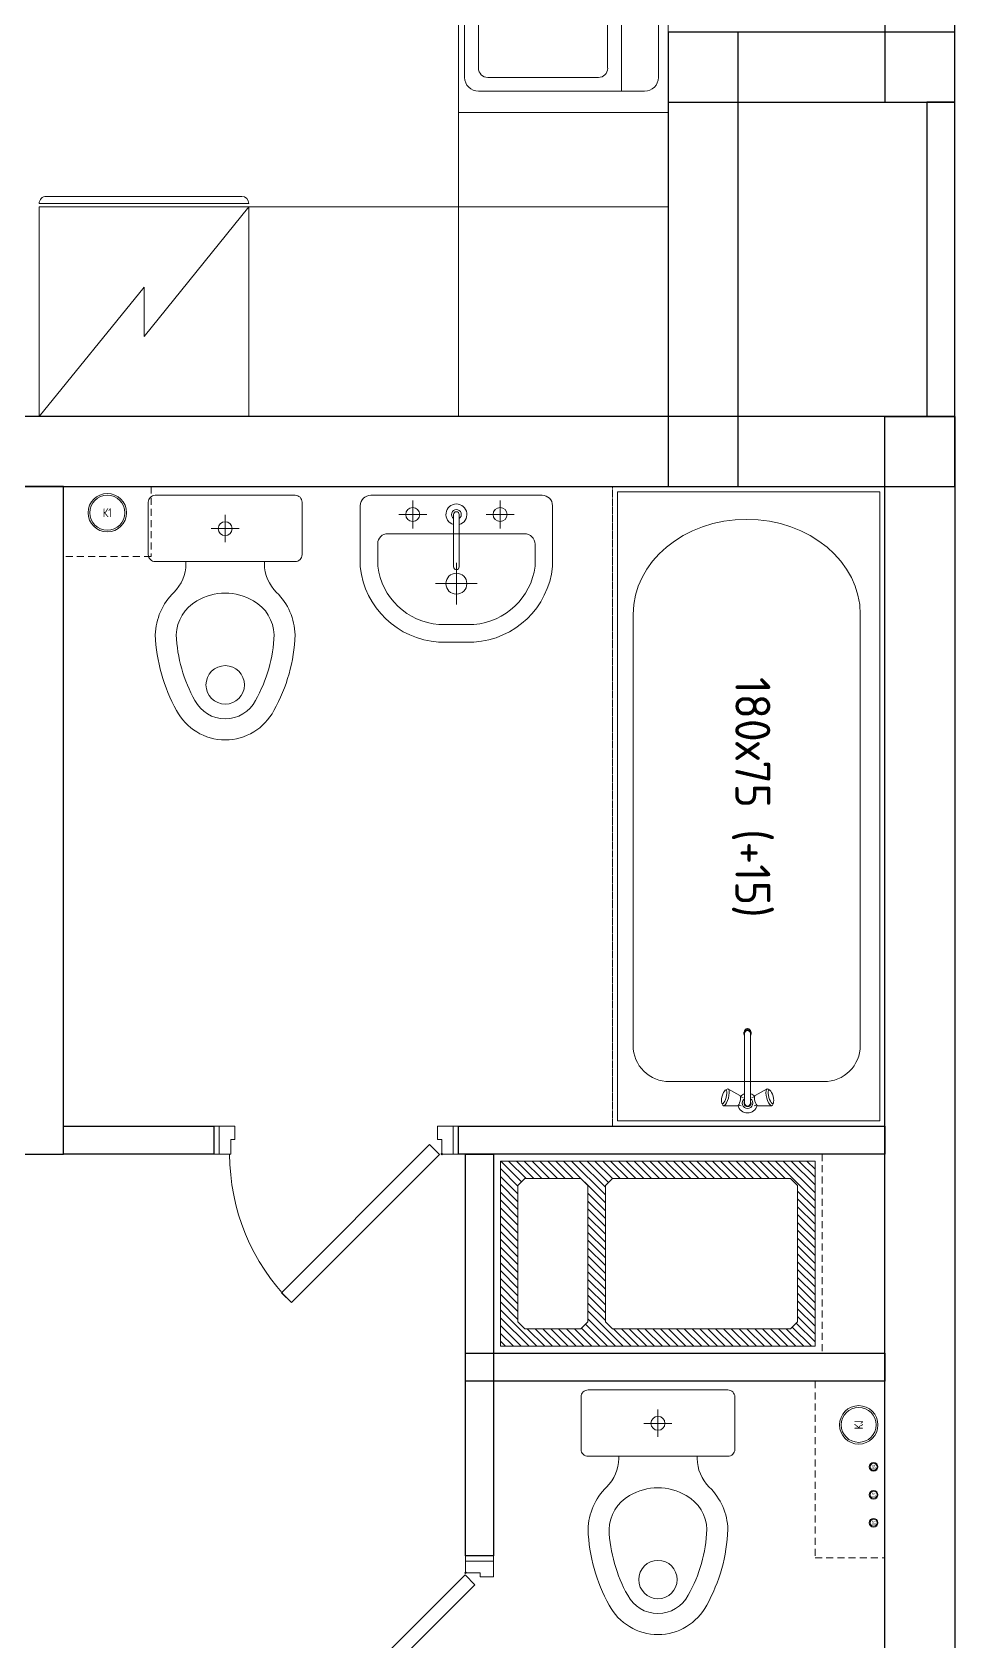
# Model space of a CAD drawing. Header units: millimetres. Extents: x 0 to 145404, y 0 to 194550.
# Drawn here: x 83285 to 85925, y 161093 to 165696 of the extents above; entities that cross this region are included whole.
import ezdxf
from ezdxf.enums import TextEntityAlignment as Align

# ---------------------------------------------------------------- set-up
doc = ezdxf.new("R2010")
doc.units = ezdxf.units.MM
for name, pattern in [('200_ШТРИХ', [320, 200, -120]), ('ACAD_ISO02W100', [15, 12, -3]), ('ГОСТ 2.303 5', [24, 20, -1.5, 1, -1.5])]:
    doc.linetypes.add(name, pattern=pattern)
for name, color, linetype, lineweight in [('АР - Вентблок', 36, 'Continuous', 9), ('АР - ВК', 126, 'Continuous', 13), ('АР - Двери', 126, 'Continuous', 9), ('АР - Монолит', 56, 'Continuous', 30), ('АР - Обор. - Холодильник', 42, 'Continuous', 9), ('АР - Оборуд', 252, 'Continuous', 0), ('АР - Перегородки 190', 54, 'Continuous', 30), ('АР - Перегородки 80', 32, 'Continuous', 30), ('АР - Сантехника', 150, 'Continuous', 9)]:
    doc.layers.add(name, color=color, linetype=linetype, lineweight=lineweight)
doc.styles.add('GOST 2.304', font='CS_Gost2304.shx', dxfattribs={"oblique": 15})
doc.styles.add('GOST-2.304_Type-B', font='GOST Common.ttf')
doc.styles.add('ГОСТ 2.304', font='CS_Gost2304.shx')

# ---------------------------------------------------------------- blocks, each defined once
blk = doc.blocks.new('Умывальник_550х420')
at = {"color": 0, "ltscale": 50}
for points in [[(55, -274.6), (230.3, -274.6, 0.365452), (445, -50.5), (445, 50.2, 0.368387), (228.9, 275.4), (55, 275.4, 0.412588), (25, 245.3), (25, -244.5, 0.412222)], [(163, -224.6), (228, -224.6, 0.357073), (395, -49.7), (395, 50.3, 0.35647), (228, 225.4), (165, 225.4, 0.411711), (135, 195.3), (135, -196.4, 0.420441)], [(80, 8.3), (230, 8.3, -1), (230, -7.7), (80, -7.7, -1)]]:
    blk.add_lwpolyline(points, format="xyb", close=True, dxfattribs=at)
for points in [[(80, 165.3), (80, 85.3)], [(120, 125.3), (40, 125.3)], [(278, 60.2), (278, -59.8)], [(338, 0.2), (218, 0.2)], [(80, -84.7), (80, -164.7)], [(120, -124.7), (40, -124.7)]]:
    blk.add_lwpolyline(points, dxfattribs=at)
for centre, radius in [((80, 125.3), 20), ((278, 0.2), 30), ((80, -124.7), 20)]:
    blk.add_circle(centre, radius, dxfattribs=at)
for radius, start, end in [(30, 15.466, 344.534), (14, 34.8499, 325.1501)]:
    blk.add_arc((80, 0.3), radius, start, end, dxfattribs=at)
at = {"layer": 'Defpoints', "linetype": 'ACAD_ISO02W100', "lineweight": -2, "ltscale": 10}
blk.add_lwpolyline([(0, 275.3), (0, -274.7)], dxfattribs=at)
at = {"layer": 'АР - Сантехника', "linetype": 'ACAD_ISO02W100', "ltscale": 10, "style": 'GOST 2.304', "width": 0.7}
blk.add_attdef('NAME', text='', height=250, dxfattribs=at).set_placement((278, 0.2, 0), align=Align.MIDDLE_CENTER)
blk = doc.blocks.new('Унитаз_700х440')
at = {"color": 0, "ltscale": 50}
for points in [[(195, -220), (45, -220, -0.414601), (25, -200), (25, 200, -0.414214), (45, 220), (195, 220, -0.414214), (215, 200), (215, -200, -0.414487)], [(327.1, 81.1, -0.261097), (424.4, 140, -0.11879), (612.3, 86.6, -0.608687), (612.3, -86.6, -0.11879), (424.4, -140, -0.261097), (327.1, -81.1, -0.27207)]]:
    blk.add_lwpolyline(points, format="xyb", close=True, dxfattribs=at)
blk.add_lwpolyline([(215, 112.3), (220.9, 112.3, 0.202167), (303, 147, -0.194798), (424.5, 200, -0.119349), (640.7, 139.4, -0.604544), (640.7, -139.4, -0.119349), (424.5, -200, -0.194798), (303, -147, 0.202167), (220.9, -112.3), (215, -112.3)], format="xyb", dxfattribs=at)
for points in [[(120.6, -40), (120.6, 40)], [(159.4, 0), (80.6, 0)]]:
    blk.add_lwpolyline(points, dxfattribs=at)
for centre, radius in [((567.6, 0), 55), ((120.6, 0), 20)]:
    blk.add_circle(centre, radius, dxfattribs=at)
at = {"layer": 'Defpoints', "linetype": 'ACAD_ISO02W100', "lineweight": -2, "ltscale": 10}
blk.add_lwpolyline([(0, -220), (0, 220)], dxfattribs=at)
blk = doc.blocks.new('*U202')
at = {"ltscale": 100}
for p, q in [((15, 37.5), (15, -42.5)), ((46, 37.5), (15, 37.5)), ((48, -4.5), (48, 35.5)), ((652, -4.5), (652, 37.5)), ((652, 37.5), (685, 37.5)), ((685, 37.5), (685, -42.5)), ((15, -42.5), (60, -42.5)), ((60, -4.5), (48, -4.5)), ((60, -42.5), (60, -4.5)), ((640, -42.5), (640, -4.5)), ((640, -4.5), (652, -4.5)), ((685, -42.5), (640, -42.5))]:
    blk.add_line(p, q, dxfattribs=at)
for points in [[(54.4, 38.9), (82.7, 10.6), (506.5, 434.5), (478.3, 462.8)], [(15, -42.5), (0, -42.5), (0, 37.5), (15, 37.5)], [(685, -42.5), (700, -42.5), (700, 37.5), (685, 37.5)]]:
    blk.add_lwpolyline(points, close=True, dxfattribs=at)
blk.add_circle((48, 37.5), 2, dxfattribs=at)
blk.add_arc((55, 37.5), 600, 0, 44.865, dxfattribs=at)
blk = doc.blocks.new('Вентблок 900 х 530')
at = {"layer": 'АР - Вентблок', "lineweight": 5}
h = blk.add_hatch(dxfattribs=at)
h.set_pattern_fill('ANSI31', color=256, scale=5)
h.set_pattern_definition([(45, (-3927617.913, -709139.574), (-11.22532015, 11.22532015), [])])
h.paths.add_polyline_path([(-20, 920), (-550, 920), (-550, 20), (-20, 20)])
h.paths.add_polyline_path([(-480, 670), (-500, 690), (-500, 850), (-480, 870), (-90, 870), (-70, 850), (-70, 690), (-90, 670)], flags=16)
h.paths.add_polyline_path([(-90, 620), (-70, 600), (-70, 90), (-90, 70), (-480, 70), (-500, 90), (-500, 600), (-480, 620)], flags=16)
at = {"layer": 'АР - Вентблок', "linetype": '200_ШТРИХ', "lineweight": 5, "ltscale": 0.1}
blk.add_lwpolyline([(-570, 0), (-570, 940), (0, 940), (0, 0)], close=True, dxfattribs=at)
at = {"layer": 'АР - Вентблок', "linetype": 'ByBlock'}
for points in [[(-550, 20), (-550, 920), (-20, 920), (-20, 20)], [(-500, 690), (-500, 850), (-480, 870), (-90, 870), (-70, 850), (-70, 690), (-90, 670), (-480, 670)], [(-500, 90), (-500, 600), (-480, 620), (-90, 620), (-70, 600), (-70, 90), (-90, 70), (-480, 70)]]:
    blk.add_lwpolyline(points, close=True, dxfattribs=at)
blk = doc.blocks.new('*U66')
at = {"ltscale": 100}
for p, q in [((-685, 37.5), (-685, -42.5)), ((-652, 37.5), (-685, 37.5)), ((-652, -4.5), (-652, 37.5)), ((-48, -4.5), (-48, 35.5)), ((-46, 37.5), (-15, 37.5)), ((-15, 37.5), (-15, -42.5)), ((-685, -42.5), (-640, -42.5)), ((-640, -4.5), (-652, -4.5)), ((-640, -42.5), (-640, -4.5)), ((-60, -42.5), (-60, -4.5)), ((-60, -4.5), (-48, -4.5)), ((-15, -42.5), (-60, -42.5))]:
    blk.add_line(p, q, dxfattribs=at)
for points in [[(-54.4, 38.9), (-82.7, 10.6), (-506.5, 434.5), (-478.3, 462.8)], [(-685, -42.5), (-700, -42.5), (-700, 37.5), (-685, 37.5)], [(-15, -42.5), (0, -42.5), (0, 37.5), (-15, 37.5)]]:
    blk.add_lwpolyline(points, close=True, dxfattribs=at)
blk.add_circle((-48, 37.5), 2, dxfattribs=at)
blk.add_arc((-55, 37.5), 600, 135.135, 180, dxfattribs=at)
blk = doc.blocks.new('Стояк ВК с циркуляцией')
at = {"layer": 'АР - ВК', "linetype": '200_ШТРИХ', "lineweight": 5, "ltscale": 0.1}
blk.add_lwpolyline([(-505, 0), (0, 0), (0, -200), (-505, -200)], close=True, dxfattribs=at)
at = {"layer": 'АР - ВК', "color": 1, "ltscale": 100}
for centre, radius in [((-405, -32.5), 12.5), ((-405, -32.5), 10), ((-325, -32.5), 12.5), ((-325, -32.5), 10)]:
    blk.add_circle(centre, radius, dxfattribs=at)
at = {"layer": 'АР - ВК', "color": 5, "ltscale": 100}
for radius in [12.5, 10]:
    blk.add_circle((-245, -32.5), radius, dxfattribs=at)
at = {"layer": 'АР - ВК', "color": 46, "ltscale": 100}
for radius in [55, 50]:
    blk.add_circle((-125, -75), radius, dxfattribs=at)
at = {"layer": 'АР - ВК', "color": 1, "ltscale": 100, "style": 'ГОСТ 2.304'}
for p in [(-405, -32.5), (-325, -32.5)]:
    blk.add_text('Т4', height=10, dxfattribs=at).set_placement(p, align=Align.MIDDLE_CENTER)
at = {"layer": 'АР - ВК', "color": 5, "ltscale": 100, "style": 'ГОСТ 2.304'}
blk.add_text('В1', height=10, dxfattribs=at).set_placement((-245, -32.5), align=Align.MIDDLE_CENTER)
at = {"layer": 'АР - ВК', "color": 46, "ltscale": 100, "style": 'ГОСТ 2.304'}
blk.add_text('К1', height=25, dxfattribs=at).set_placement((-125, -75), align=Align.MIDDLE_CENTER)
blk = doc.blocks.new('Ванна 180х75 (+15)')
at = {"layer": 'АР - Сантехника'}
for p, q in [((765, 1815), (15, 1815)), ((15, 1815), (15, 15)), ((765, 15), (765, 1815)), ((318.2, 1756.5), (318.4, 1761.1)), ((318.8, 1750.9), (318.2, 1756.5)), ((318.4, 1761.1), (319.3, 1764.3)), ((320.1, 1744.8), (318.8, 1750.9)), ((322.2, 1770), (319.3, 1764.3)), ((319.3, 1764.3), (320.9, 1765.8)), ((320.9, 1765.8), (323, 1765.3)), ((322.2, 1770), (324.2, 1771.8)), ((323, 1765.3), (325.4, 1763)), ((363.5, 1772), (324.2, 1771.8)), ((324.2, 1771.8), (326.8, 1771.2)), ((325.4, 1763), (327.8, 1759.1)), ((326.8, 1771.2), (329.8, 1768.4)), ((327.8, 1759.1), (330.1, 1753.9)), ((329.8, 1768.4), (332.9, 1763.5)), ((330.1, 1753.9), (332, 1748)), ((332.9, 1763.5), (335.7, 1757)), ((335.7, 1757), (338.1, 1749.7)), ((338.1, 1749.7), (339.7, 1742.1)), ((363.5, 1772), (365.1, 1771.7)), ((365.1, 1771.7), (366.9, 1769.9)), ((366.9, 1769.9), (368.7, 1767)), ((374.4, 1771.8), (367, 1769.8)), ((368.7, 1767), (370.5, 1763.1)), ((370.5, 1763.1), (371.9, 1758.7)), ((371.9, 1758.7), (372.9, 1754.2)), ((372.9, 1754.2), (373.3, 1750)), ((373.3, 1750), (373.2, 1746.5)), ((384.6, 1764.4), (384.6, 1564.3)), ((401.6, 1764.4), (401.6, 1564.3)), ((411.8, 1771.8), (419.3, 1769.8)), ((412.9, 1750), (413.4, 1754.2)), ((413.1, 1746.5), (412.9, 1750)), ((413.4, 1754.2), (414.4, 1758.7)), ((414.4, 1758.7), (415.8, 1763.1)), ((415.8, 1763.1), (417.5, 1767)), ((417.5, 1767), (419.4, 1769.9)), ((419.4, 1769.9), (421.2, 1771.7)), ((421.2, 1771.7), (422.7, 1772)), ((422.7, 1772), (462.1, 1771.8)), ((446.5, 1742.1), (448.1, 1749.7)), ((448.1, 1749.7), (450.5, 1757)), ((450.5, 1757), (453.4, 1763.5)), ((453.4, 1763.5), (456.4, 1768.4)), ((454.2, 1748), (456.1, 1753.9)), ((456.1, 1753.9), (458.4, 1759.1)), ((456.4, 1768.4), (459.4, 1771.2)), ((458.4, 1759.1), (460.9, 1763)), ((459.4, 1771.2), (462.1, 1771.8)), ((460.9, 1763), (463.3, 1765.3)), ((462.1, 1771.8), (464, 1770)), ((463.3, 1765.3), (465.4, 1765.8)), ((464, 1770), (466.9, 1764.3)), ((465.4, 1765.8), (466.9, 1764.3)), ((467.5, 1750.9), (466.2, 1744.8)), ((466.9, 1764.3), (467.9, 1761.1)), ((468.1, 1756.5), (467.5, 1750.9)), ((467.9, 1761.1), (468.1, 1756.5)), ((322, 1738.9), (320.1, 1744.8)), ((324.3, 1733.8), (322, 1738.9)), ((326.7, 1729.9), (324.3, 1733.8)), ((329.1, 1727.6), (326.7, 1729.9)), ((331.2, 1727.1), (329.1, 1727.6)), ((334.5, 1724.1), (329.1, 1727.6)), ((332.8, 1728.6), (331.2, 1727.1)), ((332, 1748), (333.3, 1742)), ((333.8, 1731.7), (332.8, 1728.6)), ((333.3, 1742), (333.9, 1736.4)), ((333.9, 1736.4), (333.8, 1731.7)), ((337.1, 1723.5), (334.5, 1724.1)), ((371.3, 1743), (337.1, 1723.5)), ((339.1, 1725.3), (337.1, 1723.5)), ((340.3, 1729.3), (339.1, 1725.3)), ((339.7, 1742.1), (340.5, 1735.1)), ((340.5, 1735.1), (340.3, 1729.3)), ((372.5, 1744.1), (371.3, 1743)), ((373.2, 1746.5), (372.5, 1744.1)), ((380.6, 1748.6), (373.2, 1746.6)), ((384.6, 1737.7), (384.5, 1737.8)), ((401.8, 1737.8), (401.6, 1737.7)), ((405.6, 1748.6), (413.1, 1746.6)), ((413.8, 1744.1), (413.1, 1746.5)), ((415, 1743), (413.8, 1744.1)), ((415, 1743), (449.1, 1723.5)), ((445.7, 1735.1), (446.5, 1742.1)), ((446, 1729.3), (445.7, 1735.1)), ((447.1, 1725.3), (446, 1729.3)), ((449.1, 1723.5), (447.1, 1725.3)), ((451.7, 1724.1), (449.1, 1723.5)), ((451.7, 1724.1), (457.1, 1727.6)), ((452.3, 1736.4), (452.9, 1742)), ((452.5, 1731.7), (452.3, 1736.4)), ((453.4, 1728.6), (452.5, 1731.7)), ((452.9, 1742), (454.2, 1748)), ((455, 1727.1), (453.4, 1728.6)), ((457.1, 1727.6), (455, 1727.1)), ((459.5, 1729.9), (457.1, 1727.6)), ((462, 1733.8), (459.5, 1729.9)), ((464.3, 1738.9), (462, 1733.8)), ((466.2, 1744.8), (464.3, 1738.9)), ((174.5, 1702.4), (618.9, 1702.4)), ((70.6, 1599.9), (70.6, 365.8)), ((720.6, 365.8), (720.6, 1599.9)), ((15, 15), (765, 15))]:
    blk.add_line(p, q, dxfattribs=at)
at = {"layer": 'АР - Сантехника', "linetype": 'ГОСТ 2.303 5'}
blk.add_lwpolyline([(780, 0), (0, 0), (0, 1830), (780, 1830)], close=True, dxfattribs=at)
at = {"layer": 'АР - Сантехника'}
for points in [[(401.6, 1569.8), (402.4, 1568.7), (403, 1567.5), (403.4, 1566.2), (403.6, 1564.9), (403.6, 1563.6), (403.4, 1562.3), (402.9, 1561), (402.3, 1559.8), (401.5, 1558.7), (400.5, 1557.7), (399.4, 1556.9), (398.1, 1556.2), (396.8, 1555.6), (395.3, 1555.2), (393.9, 1555.1), (392.4, 1555.1), (390.9, 1555.2), (389.5, 1555.6), (388.1, 1556.2), (386.9, 1556.9), (385.7, 1557.7), (384.8, 1558.7), (383.9, 1559.8), (383.3, 1561), (382.9, 1562.3), (382.7, 1563.6), (382.6, 1564.9), (382.8, 1566.2), (383.2, 1567.5), (383.8, 1568.7), (384.6, 1569.8)], [(401.6, 1564.3), (401.5, 1563.1), (401.2, 1562), (400.7, 1560.9), (400, 1559.9), (399.1, 1559), (398.1, 1558.2), (397, 1557.6), (395.7, 1557.2), (394.5, 1556.9), (393.1, 1556.8), (391.8, 1556.9), (390.5, 1557.2), (389.3, 1557.6), (388.1, 1558.2), (387.1, 1559), (386.2, 1559.9), (385.5, 1560.9), (385, 1562), (384.7, 1563.1), (384.6, 1564.3)], [(401.6, 1558.9), (401.5, 1557.7), (401.2, 1556.5), (400.7, 1555.4), (400, 1554.4), (399.1, 1553.5), (398.1, 1552.7), (397, 1552.1), (395.7, 1551.7), (394.5, 1551.4), (393.1, 1551.3), (391.8, 1551.4), (390.5, 1551.7), (389.3, 1552.1), (388.1, 1552.7), (387.1, 1553.5), (386.2, 1554.4), (385.5, 1555.4), (385, 1556.5), (384.7, 1557.7), (384.6, 1558.9)]]:
    blk.add_lwpolyline(points, dxfattribs=at)
for centre, radius, start, end in [((393.1, 1764.4), 28, 13.4165, 166.5835), ((393.1, 1764.4), 15, 304.5181, 235.4819), ((393.1, 1764.4), 10, 328.2117, 211.7883), ((393.1, 1764.4), 8.5, 0, 180), ((393.1, 1764.4), 28, 223.4165, 252.3278), ((393.1, 1764.4), 28, 287.6722, 316.5835), ((173.1, 1599.9), 102.5, 89.241, 180), ((618.1, 1599.9), 102.5, 0, 90.759)]:
    blk.add_arc(centre, radius, start, end, dxfattribs=at)
blk.add_ellipse((395.6, 365.8), major_axis=(325, 0), ratio=0.835998, start_param=3.141593, end_param=6.283185, dxfattribs=at)
at = {"layer": 'АР - Сантехника', "linetype": 'Continuous', "style": 'GOST-2.304_Type-B'}
blk.add_text('180х75 (+15)', height=100, rotation=90, dxfattribs=at).set_placement((378.1, 889.4), align=Align.MIDDLE_CENTER)
blk = doc.blocks.new('Стояк ВК дополнительный')
at = {"layer": 'АР - ВК', "linetype": '200_ШТРИХ', "lineweight": 5, "ltscale": 0.1}
blk.add_lwpolyline([(0, -250), (0, 0), (200, 0), (200, -250)], close=True, dxfattribs=at)
at = {"layer": 'АР - ВК', "color": 46, "ltscale": 100}
for radius in [55, 50]:
    blk.add_circle((75, -125), radius, dxfattribs=at)
at = {"layer": 'АР - ВК', "color": 46, "ltscale": 100, "style": 'ГОСТ 2.304'}
blk.add_text('К1', height=25, rotation=90, dxfattribs=at).set_placement((75, -125), align=Align.MIDDLE_CENTER)
blk = doc.blocks.new('Квартира 2К 9900 тип 7')
at = {"layer": 'АР - Монолит'}
for points in [[(0, 9900), (0, 10100), (6650, 10100), (6650, 9900)], [(200, 4630), (200, 10100), (0, 10100), (0, 4630)]]:
    blk.add_lwpolyline(points, close=True, dxfattribs=at)
at = {"layer": 'АР - Перегородки 190'}
blk.add_lwpolyline([(2740, 9900), (2740, 7990), (2550, 7990), (2550, 9900)], close=True, dxfattribs=at)
at = {"layer": 'АР - Перегородки 80'}
for points in [[(1420, 7990), (1420, 8070), (200, 8070), (200, 7990)], [(2550, 7990), (2550, 8070), (2120, 8070), (2120, 7990)], [(1400, 6840), (1400, 7990), (1320, 7990), (1320, 6840)], [(1400, 7340), (1400, 7420), (200, 7420), (200, 7340)]]:
    blk.add_lwpolyline(points, close=True, dxfattribs=at)
at = {"xscale": -1}
for name, p, rotation in [('Ванна 180х75 (+15)', (200, 9900), 180), ('Стояк ВК дополнительный', (2300, 9900), 90), ('Вентблок 900 х 530', (380, 7990), 270)]:
    blk.add_blockref(name, p, dxfattribs=dict(at, rotation=rotation))
at = {"rotation": 90}
blk.add_blockref('Стояк ВК с циркуляцией', (200, 7340), dxfattribs=at)
at = {"layer": 'АР - Двери', "xscale": -1}
for name, p, rotation in [('*U202', (1420, 8027.5), 180), ('*U66', (1362.5, 6840), 270)]:
    blk.add_blockref(name, p, dxfattribs=dict(at, rotation=rotation))
at = {"layer": 'АР - Сантехника', "xscale": -1, "rotation": 90}
for name, p in [('Умывальник_550х420', (1426.5, 9900, 0)), ('Унитаз_700х440', (2087.7, 9900)), ('Унитаз_700х440', (849.5, 7340))]:
    blk.add_blockref(name, p, dxfattribs=at)
blk = doc.blocks.new('М15 600х600')
for p, q in [((-600, 600), (-600, 0)), ((-600, 600), (0, 600)), ((0, 600), (0, 0)), ((-516.4, 571.8), (-100.6, 571.8)), ((-556, 57), (-556, 532.2)), ((-61, 532.2), (-61, 57)), ((-556, 466.2), (-61, 466.2)), ((-490, 426.6), (-127, 426.6)), ((-516.4, 83.4), (-516.4, 400.2)), ((-100.6, 83.4), (-100.6, 400.2)), ((-61, 400.2), (-61, 83.4)), ((-127, 57), (-490, 57)), ((-600, 0), (0, 0)), ((-100.6, 17.4), (-516.4, 17.4))]:
    blk.add_line(p, q)
for centre, major_axis, start_param, end_param in [((-516.4, 532.2), (-28, 28), -0.785398, 0.785398), ((-100.6, 532.2), (28, 28), 5.497787, 7.068583), ((-490, 400.2), (-18.7, 18.7), -0.785398, 0.785398), ((-127, 400.2), (18.7, 18.7), 5.497787, 7.068583), ((-305.2, 375.6), (18.7, 18.7), 5.497787, 11.780972), ((-305.2, 375.6), (9.33, 9.33), 5.497787, 11.780972), ((-516.4, 57), (28, 28), 2.356194, 3.926991), ((-490, 83.4), (18.7, 18.7), 2.356194, 3.926991), ((-127, 83.4), (-18.7, 18.7), 2.356194, 3.926991), ((-100.6, 57), (-28, 28), 2.356194, 3.926991)]:
    blk.add_ellipse(centre, major_axis=major_axis, ratio=1, start_param=start_param, end_param=end_param)
blk = doc.blocks.new('холодильник')
at = {"layer": 'АР - Обор. - Холодильник'}
for p, q in [((0, 300), (0, -300)), ((600, 300), (0, 300)), ((600, -300), (600, 300)), ((610, 300), (610, -300)), ((610, 300), (610, 300)), ((630, -280), (630, 280)), ((0, -300), (600, -300)), ((610, -300), (610, -300))]:
    blk.add_line(p, q, dxfattribs=at)
blk.add_lwpolyline([(600, 300), (229.3, 0), (370.7, 0), (0, -300)], dxfattribs=at)
for centre, start, end in [((610, 280), 0, 90), ((610, -280), 270, 0)]:
    blk.add_arc(centre, 20, start, end, dxfattribs=at)
blk = doc.blocks.new('Квартира 1К 6300 тип 39')
at = {"layer": 'АР - Монолит'}
for points in [[(0, 1100), (0, 3220), (200, 3220), (200, 1100)], [(0, 1100), (0, 1300), (820, 1300), (820, 1100)], [(620, 0), (620, 1300), (820, 1300), (820, 0)], [(0, 0), (0, 200), (5450, 200), (5450, 0)]]:
    blk.add_lwpolyline(points, close=True, dxfattribs=at)
at = {"layer": 'АР - Оборуд'}
for points in [[(820, 800), (820, 1070), (1420, 1070), (1420, 800)], [(820, 200), (820, 800), (1420, 800), (1420, 200)], [(1420, 200), (1420, 800), (2020, 800), (2020, 200)]]:
    blk.add_lwpolyline(points, close=True, dxfattribs=at)
at = {"layer": 'АР - Перегородки 80'}
blk.add_lwpolyline([(80, 200), (0, 200), (0, 1100), (80, 1100)], close=True, dxfattribs=at)
at = {"layer": 'АР - Оборуд', "xscale": -1, "rotation": 90}
blk.add_blockref('М15 600х600', (1420, 1070), dxfattribs=at)
at = {"layer": 'АР - Оборуд', "extrusion": (0, 0, -1), "xscale": -1, "zscale": -1, "rotation": 270}
blk.add_blockref('холодильник', (-2320, 200), dxfattribs=at)
blk = doc.blocks.new('V_Section_1')
for name, p in [('Квартира 1К 6300 тип 39', (8950, -16300)), ('Квартира 2К 9900 тип 7', (8950, -26200))]:
    blk.add_blockref(name, p)

msp = doc.modelspace()

# ---------------------------------------------------------------- block references
at = {"xscale": -1}
msp.add_blockref('V_Section_1', (94875.5, 180696.1), dxfattribs=at)

doc.saveas('drawing.dxf')
